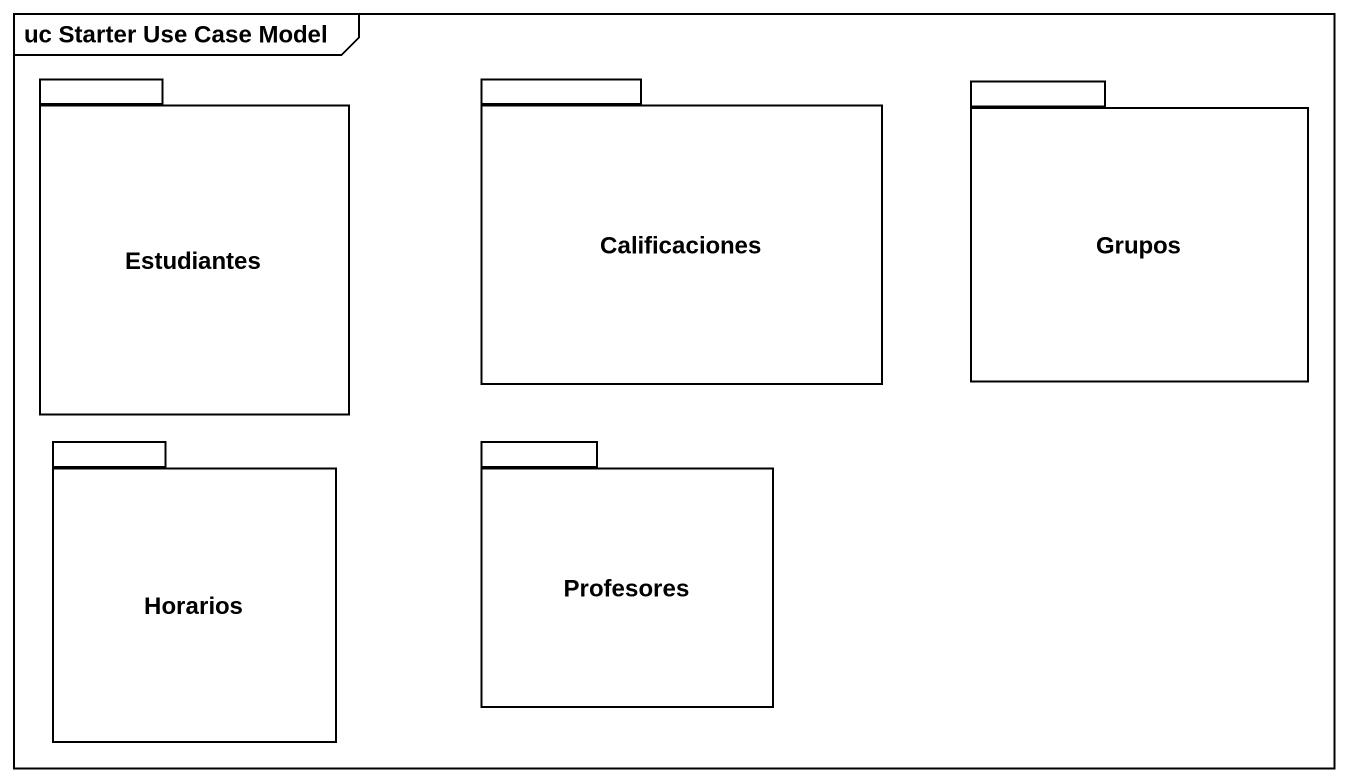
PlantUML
@startuml
mainframe uc Starter Use Case Model
package Estudiantes {
}
package Calificaciones {
}
package Grupos {
}
package Horarios {
}
package Profesores {
}
@enduml
